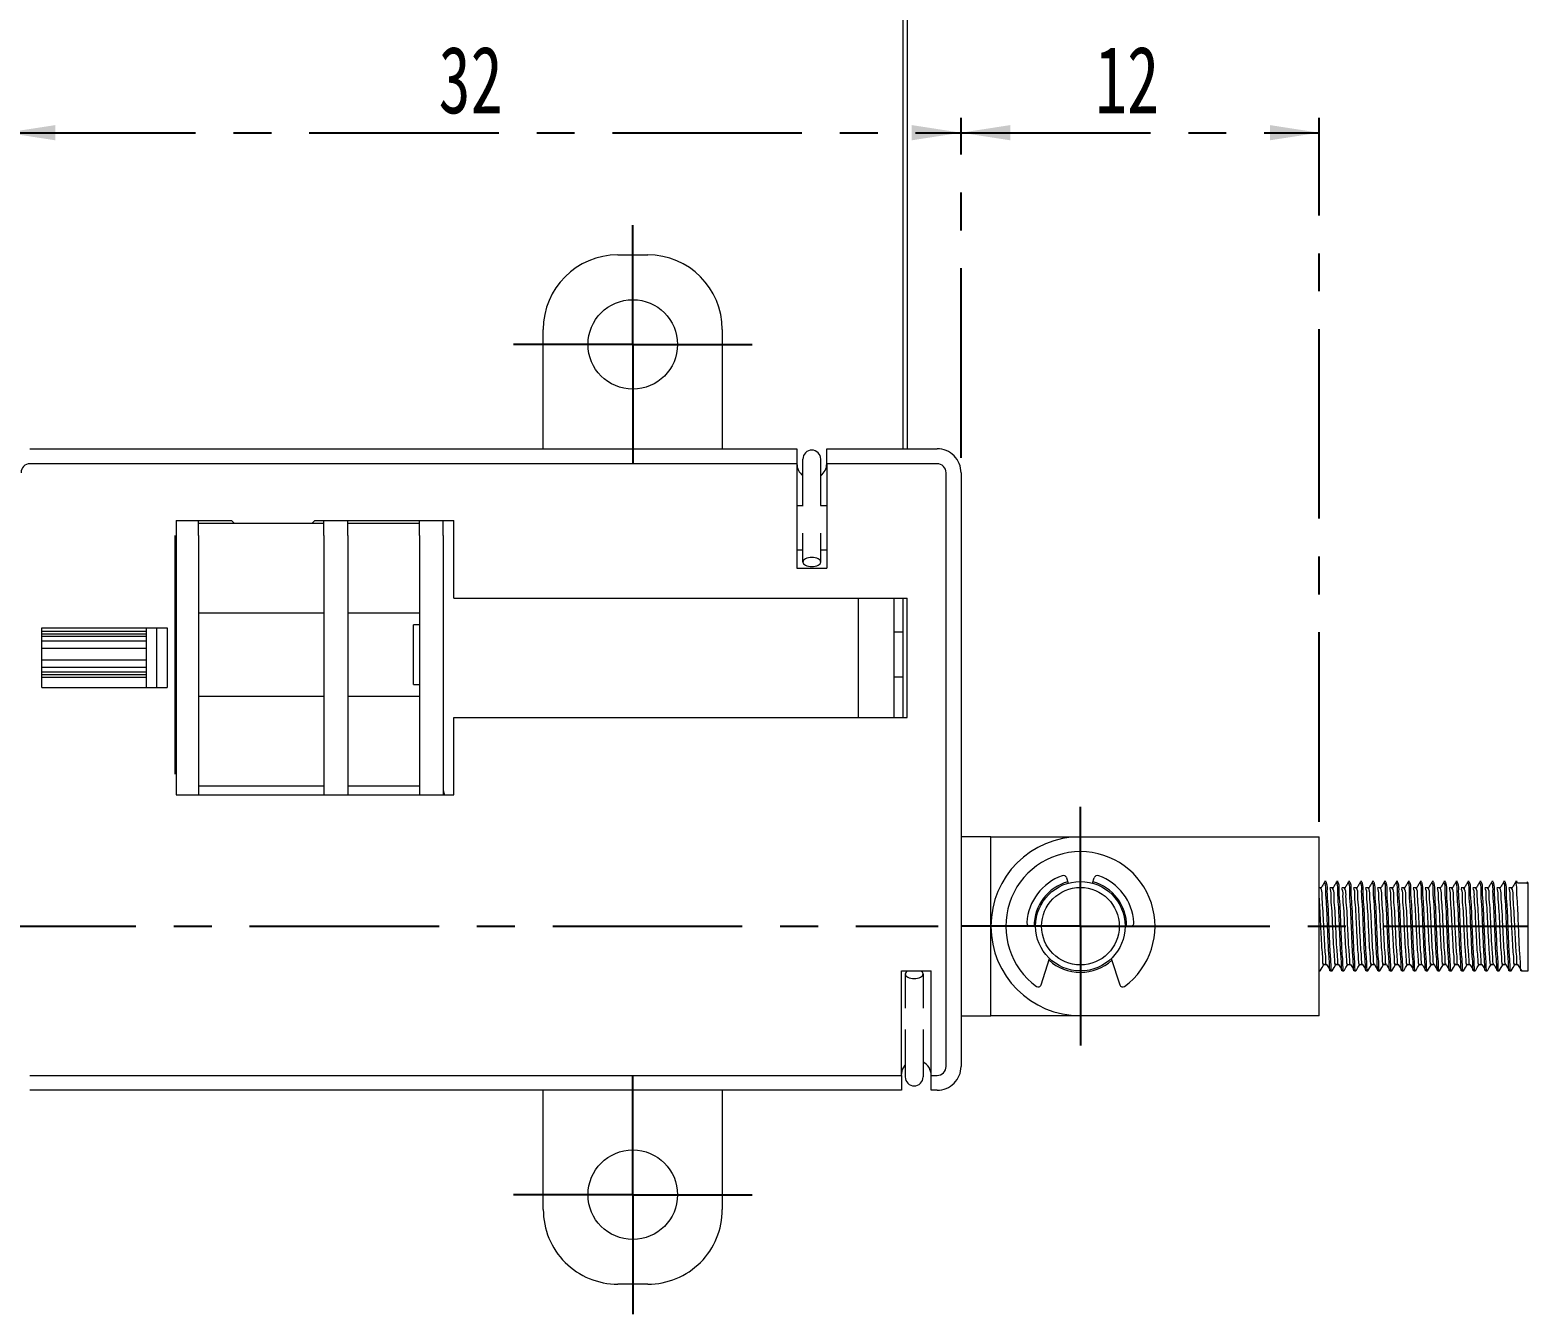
# Paper-space layout '시트4_ENG_with accessory' of a CAD drawing. Header units: millimetres. Extents: x 5 to 415, y 5 to 292.
# Drawn here: x 141.5 to 241.9, y 97.9 to 184 of the extents above; entities that cross this region are included whole.
import ezdxf

# ---------------------------------------------------------------- set-up
doc = ezdxf.new("R2010")
doc.units = ezdxf.units.MM
doc.linetypes.add('CENTERX2', pattern=[20.32, 12.7, -2.54, 2.54, -2.54])
doc.layers.add('CENTER_LINE', color=7, linetype='CENTERX2')
doc.styles.add('SLDTEXTSTYLE0', font='TXT', dxfattribs={"width": 0.7})
doc.dimstyles.new('SLDDIMSTYLE0', dxfattribs={"dimtxt": 4.5, "dimasz": 3.302, "dimexe": 0, "dimexo": 0.0625, "dimgap": 1.125, "dimtad": 1, "dimlfac": 0.5, "dimrnd": 1e-09, "dimzin": 12, "dimdsep": 46, "dimtxsty": 'SLDTEXTSTYLE0', "dimsah": 1, "dimcen": 0.09, "dimadec": 0, "dimazin": 3, "dimtfac": 1, "dimtofl": 0, "dimtmove": 0, "dimatfit": 3, "dimfxl": 1, "dimfrac": 2, "dimtolj": 1, "dimtzin": 12, "dimarcsym": 0})

# ---------------------------------------------------------------- blocks, each defined once
blk = doc.blocks.new('SW_BROKEN_VIEW_15')
at = {"color": 0, "linetype": 'CENTERX2'}
blk.add_line((0, 0), (30, 0), dxfattribs=at)
blk = doc.blocks.new('_D_34')
at = {"layer": 'CENTER_LINE'}
for p, q in [((139.93, 155.32), (139.93, 178.11)), ((203.93, 155.32), (203.93, 178.11)), ((139.93, 177.11), (203.93, 177.11))]:
    blk.add_line(p, q, dxfattribs=at)
for points in [[(139.93, 177.11), (143.23, 176.6), (143.23, 177.62)], [(203.93, 177.11), (200.63, 177.62), (200.63, 176.6)]]:
    blk.add_solid(points, dxfattribs=at)
at = {"layer": 'CENTER_LINE', "insert": (168.92, 182.91), "char_height": 4.5, "attachment_point": 1, "style": 'SLDTEXTSTYLE0'}
blk.add_mtext('32', dxfattribs=at)
blk = doc.blocks.new('_D_35')
at = {"layer": 'CENTER_LINE'}
for p, q in [((203.93, 155.32), (203.93, 178.11)), ((227.93, 130.92), (227.93, 178.11)), ((203.93, 177.11), (227.93, 177.11))]:
    blk.add_line(p, q, dxfattribs=at)
for points in [[(203.93, 177.11), (207.23, 176.6), (207.23, 177.62)], [(227.93, 177.11), (224.63, 177.62), (224.63, 176.6)]]:
    blk.add_solid(points, dxfattribs=at)
at = {"layer": 'CENTER_LINE', "insert": (212.92, 182.91), "char_height": 4.5, "attachment_point": 1, "style": 'SLDTEXTSTYLE0'}
blk.add_mtext('12', dxfattribs=at)
blk = doc.blocks.new('SW_CENTERMARKSYMBOL_14')
at = {"layer": 'CENTER_LINE', "color": 0}
for p, q in [((0, 5), (0, 8)), ((0, 0), (0, 5)), ((-5, 0), (-8, 0)), ((0, 0), (-5, 0)), ((0, 0), (0, -5)), ((0, 0), (5, 0)), ((5, 0), (8, 0)), ((0, -5), (0, -8))]:
    blk.add_line(p, q, dxfattribs=at)
blk = doc.blocks.new('SW_CENTERMARKSYMBOL_15')
at = {"layer": 'CENTER_LINE', "color": 0}
for p, q in [((0, 5), (0, 8)), ((0, 0), (0, 5)), ((-5, 0), (-8, 0)), ((0, 0), (-5, 0)), ((0, 0), (0, -5)), ((0, 0), (5, 0)), ((5, 0), (8, 0)), ((0, -5), (0, -8))]:
    blk.add_line(p, q, dxfattribs=at)
blk = doc.blocks.new('SW_CENTERMARKSYMBOL_16')
at = {"layer": 'CENTER_LINE', "color": 0}
for p, q in [((0, 5), (0, 8)), ((0, 0), (0, 5)), ((-5, 0), (-8, 0)), ((0, 0), (-5, 0)), ((0, 0), (0, -5)), ((0, 0), (5, 0)), ((5, 0), (8, 0)), ((0, -5), (0, -8))]:
    blk.add_line(p, q, dxfattribs=at)
blk = doc.blocks.new('SW_CENTERMARKSYMBOL_17')
at = {"layer": 'CENTER_LINE', "color": 0}
for p, q in [((0, 5), (0, 8)), ((0, 0), (0, 5)), ((-5, 0), (-8, 0)), ((0, 0), (-5, 0)), ((0, 0), (0, -5)), ((0, 0), (5, 0)), ((5, 0), (71.47, 0)), ((0, -5), (0, -8))]:
    blk.add_line(p, q, dxfattribs=at)

psp = doc.layouts.new('시트4_ENG_with accessory')

# ---------------------------------------------------------------- linework, layer by layer
at = {"color": 7, "linetype": 'Continuous', "lineweight": 18}
for p, q in [((200.031, 187.076), (200.031, 155.917)), ((200.331, 186.976), (200.331, 155.917)), ((180.931, 168.917), (182.931, 168.917)), ((175.931, 155.917), (175.931, 163.917)), ((187.931, 163.917), (187.931, 155.917)), ((141.531, 155.917), (192.931, 155.917)), ((192.931, 155.917), (192.931, 154.917)), ((194.931, 155.917), (202.331, 155.917)), ((194.931, 154.917), (194.931, 155.917)), ((192.931, 154.917), (141.531, 154.917)), ((192.931, 154.917), (192.931, 147.917)), ((193.329, 153.43), (193.329, 155.23)), ((194.529, 153.43), (194.529, 155.23)), ((202.331, 154.917), (194.931, 154.917)), ((194.931, 154.917), (194.931, 147.917)), ((202.931, 114.517), (202.931, 154.317)), ((203.931, 154.317), (203.931, 114.517)), ((193.329, 152.117), (193.329, 153.43)), ((194.529, 152.117), (194.529, 153.43)), ((192.931, 152.117), (193.346, 152.117)), ((194.512, 152.117), (194.931, 152.117)), ((151.331, 151.117), (155.031, 151.117)), ((151.331, 151.117), (151.331, 132.717)), ((152.831, 150.117), (152.831, 151.117)), ((155.231, 150.917), (152.831, 150.917)), ((155.031, 151.117), (155.231, 150.917)), ((160.431, 150.917), (155.231, 150.917)), ((160.431, 150.917), (160.631, 151.117)), ((161.231, 150.917), (160.431, 150.917)), ((160.631, 151.117), (169.931, 151.117)), ((161.231, 150.117), (161.231, 151.117)), ((162.831, 150.117), (162.831, 151.117)), ((167.631, 150.917), (162.831, 150.917)), ((167.631, 150.117), (167.631, 151.117)), ((169.231, 150.117), (169.231, 151.117)), ((169.931, 145.917), (169.931, 151.117)), ((151.231, 150.117), (151.231, 134.117)), ((152.831, 150.117), (152.831, 134.117)), ((161.231, 150.117), (161.231, 134.117)), ((162.831, 150.117), (162.831, 134.117)), ((167.631, 150.117), (167.631, 134.117)), ((169.231, 150.117), (169.231, 134.117)), ((193.329, 148.33), (193.329, 150.27)), ((194.529, 148.33), (194.529, 150.27)), ((193.329, 149.117), (192.931, 149.117)), ((194.931, 149.117), (194.529, 149.117)), ((192.931, 147.917), (194.931, 147.917)), ((169.931, 145.917), (200.331, 145.917)), ((197.031, 145.917), (197.031, 137.917)), ((199.431, 145.917), (199.431, 137.917)), ((200.031, 145.917), (200.031, 137.917)), ((200.331, 137.917), (200.331, 145.917)), ((152.831, 144.917), (161.231, 144.917)), ((162.831, 144.917), (167.631, 144.917)), ((142.331, 139.917), (142.331, 143.917)), ((142.331, 143.917), (150.731, 143.917)), ((142.331, 143.697), (149.331, 143.697)), ((149.331, 143.697), (149.331, 143.917)), ((149.331, 143.523), (149.331, 143.697)), ((150.031, 139.917), (150.031, 143.917)), ((150.731, 143.917), (150.731, 139.917)), ((167.631, 144.117), (167.231, 144.117)), ((167.231, 140.117), (167.231, 144.117)), ((200.031, 143.617), (199.431, 143.617)), ((142.331, 143.523), (149.331, 143.523)), ((142.331, 143.35), (149.331, 143.35)), ((149.331, 143.027), (142.331, 143.027)), ((149.331, 143.35), (149.331, 143.523)), ((149.331, 143.122), (149.331, 143.35)), ((149.331, 143.027), (149.331, 143.122)), ((149.331, 143.016), (149.331, 143.027)), ((149.331, 142.557), (149.331, 143.016)), ((142.331, 142.557), (149.331, 142.557)), ((142.331, 141.772), (149.331, 141.772)), ((149.331, 141.772), (149.331, 142.557)), ((149.331, 141.301), (149.331, 141.772)), ((142.331, 141.289), (149.331, 141.289)), ((142.331, 140.96), (149.331, 140.96)), ((142.331, 140.786), (149.331, 140.786)), ((142.331, 140.612), (149.331, 140.612)), ((149.331, 141.289), (149.331, 141.301)), ((149.331, 141.189), (149.331, 141.289)), ((149.331, 140.96), (149.331, 141.189)), ((149.331, 140.786), (149.331, 140.96)), ((149.331, 140.612), (149.331, 140.786)), ((149.331, 140.349), (149.331, 140.612)), ((200.031, 140.617), (199.431, 140.617)), ((142.331, 139.917), (150.731, 139.917)), ((149.331, 140.09), (149.331, 140.349)), ((149.331, 140.02), (149.331, 140.09)), ((149.331, 139.917), (149.331, 140.02)), ((167.231, 140.117), (167.631, 140.117)), ((161.231, 139.317), (152.831, 139.317)), ((167.631, 139.317), (162.831, 139.317)), ((169.931, 132.717), (169.931, 137.917)), ((169.931, 137.917), (200.331, 137.917)), ((152.831, 134.117), (152.831, 132.717)), ((161.231, 134.117), (161.231, 132.717)), ((162.831, 134.117), (162.831, 132.717)), ((167.631, 134.117), (167.631, 132.717)), ((169.231, 134.117), (169.231, 132.717)), ((151.331, 132.717), (169.931, 132.717)), ((152.831, 133.317), (161.231, 133.317)), ((162.831, 133.317), (167.631, 133.317)), ((205.931, 129.917), (203.931, 129.917)), ((205.931, 129.917), (211.931, 129.917)), ((205.931, 128.917), (205.931, 129.917)), ((211.931, 129.917), (225.331, 129.917)), ((225.331, 129.917), (227.931, 129.917)), ((227.931, 117.917), (227.931, 129.917)), ((205.931, 123.917), (205.931, 128.917)), ((211.01, 127.149), (211.121, 126.806)), ((212.74, 126.806), (212.852, 127.149)), ((228.282, 126.9), (228.262, 126.764)), ((228.395, 126.917), (228.295, 126.917)), ((229.082, 126.9), (229.062, 126.764)), ((229.195, 126.917), (229.095, 126.917)), ((229.882, 126.9), (229.862, 126.764)), ((229.995, 126.917), (229.895, 126.917)), ((230.682, 126.9), (230.662, 126.764)), ((230.795, 126.917), (230.695, 126.917)), ((231.482, 126.9), (231.462, 126.764)), ((231.595, 126.917), (231.495, 126.917)), ((232.282, 126.9), (232.262, 126.764)), ((232.395, 126.917), (232.295, 126.917)), ((233.082, 126.9), (233.062, 126.764)), ((233.195, 126.917), (233.095, 126.917)), ((233.882, 126.9), (233.862, 126.764)), ((233.995, 126.917), (233.895, 126.917)), ((234.682, 126.9), (234.662, 126.764)), ((234.795, 126.917), (234.695, 126.917)), ((235.482, 126.9), (235.462, 126.764)), ((235.595, 126.917), (235.495, 126.917)), ((236.282, 126.9), (236.262, 126.764)), ((236.395, 126.917), (236.295, 126.917)), ((237.082, 126.9), (237.062, 126.764)), ((237.195, 126.917), (237.095, 126.917)), ((237.882, 126.9), (237.862, 126.764)), ((237.995, 126.917), (237.895, 126.917)), ((238.682, 126.9), (238.662, 126.764)), ((238.795, 126.917), (238.695, 126.917)), ((239.482, 126.9), (239.462, 126.764)), ((239.595, 126.917), (239.495, 126.917)), ((240.282, 126.9), (240.262, 126.764)), ((240.395, 126.917), (240.295, 126.917)), ((241.082, 126.9), (241.062, 126.764)), ((241.195, 126.917), (241.095, 126.917)), ((241.231, 126.797), (241.195, 126.872)), ((241.931, 126.797), (241.231, 126.797)), ((241.862, 126.819), (241.849, 126.797)), ((241.931, 120.917), (241.931, 126.797)), ((228.041, 126.482), (227.931, 126.482)), ((228.841, 126.482), (228.641, 126.482)), ((229.641, 126.482), (229.441, 126.482)), ((230.441, 126.482), (230.241, 126.482)), ((231.241, 126.482), (231.041, 126.482)), ((232.041, 126.482), (231.841, 126.482)), ((232.841, 126.482), (232.641, 126.482)), ((233.641, 126.482), (233.441, 126.482)), ((234.441, 126.482), (234.241, 126.482)), ((235.241, 126.482), (235.041, 126.482)), ((236.041, 126.482), (235.841, 126.482)), ((236.841, 126.482), (236.641, 126.482)), ((237.641, 126.482), (237.441, 126.482)), ((238.441, 126.482), (238.241, 126.482)), ((239.241, 126.482), (239.041, 126.482)), ((240.041, 126.482), (239.841, 126.482)), ((240.841, 126.482), (240.641, 126.482)), ((205.931, 118.917), (205.931, 123.917)), ((208.931, 123.917), (208.579, 123.917)), ((215.282, 123.917), (214.931, 123.917)), ((209.293, 119.977), (209.866, 121.741)), ((213.996, 121.741), (214.569, 119.977)), ((199.931, 113.917), (199.931, 120.917)), ((199.931, 120.917), (201.931, 120.917)), ((200.191, 120.713), (200.191, 118.427)), ((201.391, 120.713), (201.391, 118.427)), ((201.931, 113.917), (201.931, 120.917)), ((227.931, 120.917), (227.995, 120.917)), ((228.246, 121.35), (228.44, 121.35)), ((228.695, 120.917), (228.795, 120.917)), ((229.046, 121.35), (229.24, 121.35)), ((229.495, 120.917), (229.595, 120.917)), ((229.846, 121.35), (230.04, 121.35)), ((230.295, 120.917), (230.395, 120.917)), ((230.646, 121.35), (230.84, 121.35)), ((231.095, 120.917), (231.195, 120.917)), ((231.446, 121.35), (231.64, 121.35)), ((231.895, 120.917), (231.995, 120.917)), ((232.246, 121.35), (232.44, 121.35)), ((232.695, 120.917), (232.795, 120.917)), ((233.046, 121.35), (233.24, 121.35)), ((233.495, 120.917), (233.595, 120.917)), ((233.846, 121.35), (234.04, 121.35)), ((234.295, 120.917), (234.395, 120.917)), ((234.646, 121.35), (234.84, 121.35)), ((235.095, 120.917), (235.195, 120.917)), ((235.446, 121.35), (235.64, 121.35)), ((235.895, 120.917), (235.995, 120.917)), ((236.246, 121.35), (236.44, 121.35)), ((236.695, 120.917), (236.795, 120.917)), ((237.046, 121.35), (237.24, 121.35)), ((237.495, 120.917), (237.595, 120.917)), ((237.846, 121.35), (238.04, 121.35)), ((238.295, 120.917), (238.395, 120.917)), ((238.646, 121.35), (238.84, 121.35)), ((239.095, 120.917), (239.195, 120.917)), ((239.446, 121.35), (239.64, 121.35)), ((239.895, 120.917), (239.995, 120.917)), ((240.246, 121.35), (240.44, 121.35)), ((240.695, 120.917), (240.795, 120.917)), ((241.046, 121.35), (241.24, 121.35)), ((241.495, 120.917), (241.931, 120.917)), ((205.931, 117.917), (205.931, 118.917)), ((203.931, 117.917), (205.931, 117.917)), ((211.931, 117.917), (205.931, 117.917)), ((225.331, 117.917), (211.931, 117.917)), ((227.931, 117.917), (225.331, 117.917)), ((200.191, 116.989), (200.191, 115.613)), ((201.391, 116.989), (201.391, 115.613)), ((200.191, 115.613), (200.191, 113.813)), ((201.391, 115.613), (201.391, 113.813)), ((141.531, 113.917), (199.931, 113.917)), ((199.931, 113.917), (199.931, 112.917)), ((201.931, 113.917), (202.331, 113.917)), ((201.931, 112.917), (201.931, 113.917)), ((199.931, 112.917), (141.531, 112.917)), ((175.931, 104.917), (175.931, 112.917)), ((187.931, 112.917), (187.931, 104.917)), ((202.331, 112.917), (201.931, 112.917)), ((182.931, 99.917), (180.931, 99.917))]:
    psp.add_line(p, q, dxfattribs=at)
at = {"color": 7, "linetype": 'Continuous', "lineweight": 18, "flags": 128}
for points in [[(193.929, 148.63), (193.812, 148.625), (193.699, 148.607), (193.596, 148.58), (193.505, 148.542), (193.43, 148.497), (193.375, 148.445), (193.341, 148.389), (193.329, 148.33)], [(194.529, 148.33), (194.518, 148.389), (194.483, 148.445), (194.428, 148.497), (194.353, 148.542), (194.262, 148.58), (194.159, 148.607), (194.046, 148.625), (193.929, 148.63)], [(193.329, 148.33), (193.341, 148.272), (193.375, 148.215), (193.43, 148.164), (193.505, 148.118), (193.596, 148.081), (193.699, 148.053), (193.812, 148.036), (193.929, 148.03)], [(193.929, 148.03), (194.046, 148.036), (194.159, 148.053), (194.262, 148.081), (194.353, 148.118), (194.428, 148.164), (194.483, 148.215), (194.518, 148.272), (194.529, 148.33)], [(200.191, 120.713), (200.203, 120.654), (200.237, 120.598), (200.292, 120.546), (200.367, 120.501), (200.458, 120.463), (200.562, 120.436), (200.674, 120.419), (200.791, 120.413)], [(200.791, 120.413), (200.908, 120.419), (201.021, 120.436), (201.125, 120.463), (201.216, 120.501), (201.29, 120.546), (201.346, 120.598), (201.38, 120.654), (201.391, 120.713)], [(228.004, 120.923), (228.129, 121.14), (228.255, 121.357)], [(228.435, 121.358), (228.561, 121.141), (228.687, 120.924)], [(228.804, 120.923), (228.929, 121.14), (229.055, 121.357)], [(229.235, 121.358), (229.361, 121.141), (229.487, 120.924)], [(229.604, 120.923), (229.729, 121.14), (229.855, 121.357)], [(230.035, 121.358), (230.161, 121.141), (230.287, 120.924)], [(230.404, 120.923), (230.529, 121.14), (230.655, 121.357)], [(230.835, 121.358), (230.961, 121.141), (231.087, 120.924)], [(231.204, 120.923), (231.329, 121.14), (231.455, 121.357)], [(231.635, 121.358), (231.761, 121.141), (231.887, 120.924)], [(232.004, 120.923), (232.129, 121.14), (232.255, 121.357)], [(232.435, 121.358), (232.561, 121.141), (232.687, 120.924)], [(232.804, 120.923), (232.929, 121.14), (233.055, 121.357)], [(233.235, 121.358), (233.361, 121.141), (233.487, 120.924)], [(233.604, 120.923), (233.729, 121.14), (233.855, 121.357)], [(234.035, 121.358), (234.161, 121.141), (234.287, 120.924)], [(234.404, 120.923), (234.529, 121.14), (234.655, 121.357)], [(235.204, 120.923), (235.329, 121.14), (235.455, 121.357)], [(235.635, 121.358), (235.761, 121.141), (235.887, 120.924)], [(236.004, 120.923), (236.129, 121.14), (236.255, 121.357)], [(236.435, 121.358), (236.561, 121.141), (236.687, 120.924)], [(236.804, 120.923), (236.929, 121.14), (237.055, 121.357)], [(237.235, 121.358), (237.361, 121.141), (237.487, 120.924)], [(237.604, 120.923), (237.729, 121.14), (237.855, 121.357)], [(238.035, 121.358), (238.161, 121.141), (238.287, 120.924)], [(238.404, 120.923), (238.529, 121.14), (238.655, 121.357)], [(238.835, 121.358), (238.961, 121.141), (239.087, 120.924)], [(239.204, 120.923), (239.329, 121.14), (239.455, 121.357)], [(240.004, 120.923), (240.129, 121.14), (240.255, 121.357)], [(240.435, 121.358), (240.561, 121.141), (240.687, 120.924)], [(240.804, 120.923), (240.929, 121.14), (241.055, 121.357)], [(241.235, 121.358), (241.361, 121.141), (241.487, 120.924)], [(199.931, 113.917), (200.007, 114.3), (200.191, 114.59)]]:
    psp.add_lwpolyline(points, dxfattribs=at)
at = {"color": 7, "linetype": 'Continuous', "lineweight": 18}
for centre, radius in [((181.931, 162.917), 3), ((211.931, 123.917), 3), ((211.931, 123.917), 2.6), ((181.931, 105.917), 3)]:
    psp.add_circle(centre, radius, dxfattribs=at)
for centre, radius, start, end in [((180.931, 163.917), 5, 90.00003, 180), ((182.931, 163.917), 5, 359.99999, 89.99998), ((193.929, 155.23), 0.6, 90.00009, 180.00026), ((193.929, 155.23), 0.6, 0.00004, 89.99978), ((202.331, 154.317), 1.6, 359.99988, 90.00005), ((141.531, 154.317), 0.6, 89.99961, 180.00021), ((193.931, 154.917), 1, 180.00003, 232.99893), ((193.931, 154.917), 1, 306.73876, 0.00017), ((202.331, 154.317), 0.6, 359.99979, 90.00039), ((211.931, 123.917), 6, 90.00001, 269.99999), ((211.931, 123.917), 5, 306.09975, 233.90025), ((211.931, 123.917), 3.6, 109.99779, 175.90377), ((211.931, 123.917), 3.1, 105.72811, 180.00007), ((210.782, 127.075), 0.24, 17.99993, 109.99793), ((211.931, 123.917), 3.1, 0.00009, 74.27173), ((213.08, 127.075), 0.24, 70.00207, 162.00007), ((211.931, 123.917), 3.6, 4.09623, 70.00221), ((208.579, 124.157), 0.24, 175.90326, 270.00096), ((215.282, 124.157), 0.24, 269.99904, 4.09674), ((211.931, 123.917), 3.1, 227.38408, 270.00056), ((211.931, 123.917), 3.1, 269.99959, 312.61577), ((200.448, 120.677), 0.259, 111.69329, 171.95619), ((201.135, 120.677), 0.259, 8.04257, 68.30731), ((209.103, 120.039), 0.2, 233.89817, 342.00161), ((214.759, 120.039), 0.2, 197.99839, 306.10183), ((200.931, 113.917), 1, 359.99918, 62.58622), ((202.331, 114.517), 1.6, 269.99972, 0.00021), ((202.331, 114.517), 0.6, 270.00022, 359.99996), ((200.791, 113.813), 0.6, 180.00004, 269.99978), ((200.791, 113.813), 0.6, 270.00009, 0.00026), ((180.931, 104.917), 5, 179.99992, 270.00004), ((182.931, 104.917), 5, 269.99995, 0.00009)]:
    psp.add_arc(centre, radius, start, end, dxfattribs=at)
for points, knots in [([(169.231, 133.117), (169.231, 133.113), (169.231, 133.068), (169.238, 132.98), (169.263, 132.848), (169.297, 132.763), (169.316, 132.717)], [0, 0, 0, 0, 0.0273301, 0.3322311, 0.6423039, 1, 1, 1, 1]), ([(228.262, 126.819), (228.22, 126.748), (228.137, 126.608), (228.053, 126.467), (228.011, 126.396)], [0, 0, 0, 0, 0.5002478, 1, 1, 1, 1]), ([(228.695, 120.962), (228.691, 120.952), (228.633, 120.823), (228.633, 121.618), (228.567, 122.034), (228.532, 123.156), (228.474, 124.217), (228.453, 125.296), (228.354, 126.126), (228.402, 126.662), (228.308, 126.848), (228.295, 126.872)], [0, 0, 0, 0, 0.0051626, 0.0658617, 0.189107, 0.3642162, 0.5610519, 0.7436248, 0.8964746, 0.9861609, 1, 1, 1, 1]), ([(228.795, 120.962), (228.791, 120.952), (228.733, 120.823), (228.733, 121.618), (228.667, 122.034), (228.632, 123.156), (228.574, 124.217), (228.553, 125.296), (228.454, 126.126), (228.502, 126.662), (228.408, 126.848), (228.395, 126.872)], [0, 0, 0, 0, 0.0051626, 0.0658617, 0.189107, 0.3642162, 0.5610519, 0.7436248, 0.8964746, 0.9861609, 1, 1, 1, 1]), ([(229.062, 126.819), (229.02, 126.748), (228.937, 126.608), (228.853, 126.467), (228.811, 126.396)], [0, 0, 0, 0, 0.5002497, 1, 1, 1, 1]), ([(229.495, 120.962), (229.491, 120.952), (229.433, 120.823), (229.433, 121.618), (229.367, 122.034), (229.332, 123.156), (229.274, 124.217), (229.253, 125.296), (229.154, 126.126), (229.202, 126.662), (229.108, 126.848), (229.095, 126.872)], [0, 0, 0, 0, 0.0051626, 0.0658617, 0.189107, 0.3642162, 0.5610519, 0.7436248, 0.8964746, 0.9861609, 1, 1, 1, 1]), ([(229.595, 120.962), (229.591, 120.952), (229.533, 120.823), (229.533, 121.618), (229.467, 122.034), (229.432, 123.156), (229.374, 124.217), (229.353, 125.296), (229.254, 126.126), (229.302, 126.662), (229.208, 126.848), (229.195, 126.872)], [0, 0, 0, 0, 0.0051623, 0.0658615, 0.1891068, 0.3642161, 0.5610518, 0.7436248, 0.8964745, 0.9861609, 1, 1, 1, 1]), ([(229.862, 126.819), (229.82, 126.748), (229.737, 126.608), (229.653, 126.467), (229.611, 126.396)], [0, 0, 0, 0, 0.5002459, 1, 1, 1, 1]), ([(230.295, 120.962), (230.291, 120.952), (230.233, 120.823), (230.233, 121.618), (230.167, 122.034), (230.132, 123.156), (230.074, 124.217), (230.053, 125.296), (229.954, 126.126), (230.002, 126.662), (229.908, 126.848), (229.895, 126.872)], [0, 0, 0, 0, 0.0051626, 0.0658617, 0.189107, 0.3642162, 0.5610519, 0.7436248, 0.8964746, 0.9861609, 1, 1, 1, 1]), ([(230.395, 120.962), (230.391, 120.952), (230.333, 120.823), (230.333, 121.618), (230.267, 122.034), (230.232, 123.156), (230.174, 124.217), (230.153, 125.296), (230.054, 126.126), (230.102, 126.662), (230.008, 126.848), (229.995, 126.872)], [0, 0, 0, 0, 0.0051626, 0.0658617, 0.189107, 0.3642162, 0.5610519, 0.7436248, 0.8964746, 0.9861609, 1, 1, 1, 1]), ([(230.662, 126.819), (230.62, 126.748), (230.537, 126.608), (230.453, 126.467), (230.411, 126.396)], [0, 0, 0, 0, 0.5002478, 1, 1, 1, 1]), ([(231.095, 120.962), (231.091, 120.952), (231.033, 120.823), (231.033, 121.618), (230.967, 122.034), (230.932, 123.156), (230.874, 124.217), (230.853, 125.296), (230.754, 126.126), (230.802, 126.662), (230.708, 126.848), (230.695, 126.872)], [0, 0, 0, 0, 0.0051626, 0.0658617, 0.1891069, 0.3642161, 0.5610518, 0.7436247, 0.8964743, 0.9861606, 1, 1, 1, 1]), ([(231.195, 120.962), (231.191, 120.952), (231.133, 120.823), (231.133, 121.618), (231.067, 122.034), (231.032, 123.156), (230.974, 124.217), (230.953, 125.296), (230.854, 126.126), (230.902, 126.662), (230.808, 126.848), (230.795, 126.872)], [0, 0, 0, 0, 0.0051626, 0.0658617, 0.189107, 0.3642162, 0.5610519, 0.7436248, 0.8964746, 0.9861609, 1, 1, 1, 1]), ([(231.462, 126.819), (231.42, 126.748), (231.337, 126.608), (231.253, 126.467), (231.211, 126.396)], [0, 0, 0, 0, 0.5002497, 1, 1, 1, 1]), ([(231.895, 120.962), (231.891, 120.952), (231.833, 120.823), (231.833, 121.618), (231.767, 122.034), (231.732, 123.156), (231.674, 124.217), (231.653, 125.296), (231.554, 126.126), (231.602, 126.662), (231.508, 126.848), (231.495, 126.872)], [0, 0, 0, 0, 0.0051626, 0.0658617, 0.189107, 0.3642162, 0.5610519, 0.7436248, 0.8964746, 0.9861609, 1, 1, 1, 1]), ([(231.995, 120.962), (231.991, 120.952), (231.933, 120.823), (231.933, 121.618), (231.867, 122.034), (231.832, 123.156), (231.774, 124.217), (231.753, 125.296), (231.654, 126.126), (231.702, 126.662), (231.608, 126.848), (231.595, 126.872)], [0, 0, 0, 0, 0.0051626, 0.0658617, 0.189107, 0.3642162, 0.5610519, 0.7436248, 0.8964746, 0.9861609, 1, 1, 1, 1]), ([(232.262, 126.819), (232.22, 126.748), (232.137, 126.608), (232.053, 126.467), (232.011, 126.396)], [0, 0, 0, 0, 0.5002478, 1, 1, 1, 1]), ([(232.695, 120.962), (232.691, 120.952), (232.633, 120.823), (232.633, 121.618), (232.567, 122.034), (232.532, 123.156), (232.474, 124.217), (232.453, 125.296), (232.354, 126.126), (232.402, 126.662), (232.308, 126.848), (232.295, 126.872)], [0, 0, 0, 0, 0.00516259, 0.06586163, 0.18910695, 0.36421618, 0.56105188, 0.74362481, 0.89647456, 0.98616087, 1, 1, 1, 1]), ([(232.795, 120.962), (232.791, 120.952), (232.733, 120.823), (232.733, 121.618), (232.667, 122.034), (232.632, 123.156), (232.574, 124.217), (232.553, 125.296), (232.454, 126.126), (232.502, 126.662), (232.408, 126.848), (232.395, 126.872)], [0, 0, 0, 0, 0.0051626, 0.0658617, 0.189107, 0.3642162, 0.5610519, 0.7436248, 0.8964746, 0.9861609, 1, 1, 1, 1]), ([(233.062, 126.819), (233.02, 126.748), (232.937, 126.608), (232.853, 126.467), (232.811, 126.396)], [0, 0, 0, 0, 0.5002478, 1, 1, 1, 1]), ([(233.495, 120.962), (233.491, 120.952), (233.433, 120.823), (233.433, 121.618), (233.367, 122.034), (233.332, 123.156), (233.274, 124.217), (233.253, 125.296), (233.154, 126.126), (233.202, 126.662), (233.108, 126.848), (233.095, 126.872)], [0, 0, 0, 0, 0.0051626, 0.0658617, 0.189107, 0.3642162, 0.5610519, 0.7436248, 0.8964746, 0.9861609, 1, 1, 1, 1]), ([(233.595, 120.962), (233.591, 120.952), (233.533, 120.823), (233.533, 121.618), (233.467, 122.034), (233.432, 123.156), (233.374, 124.217), (233.353, 125.296), (233.254, 126.126), (233.302, 126.662), (233.208, 126.848), (233.195, 126.872)], [0, 0, 0, 0, 0.0051626, 0.0658617, 0.189107, 0.3642162, 0.5610519, 0.7436248, 0.8964746, 0.9861609, 1, 1, 1, 1]), ([(233.862, 126.819), (233.82, 126.748), (233.737, 126.608), (233.653, 126.467), (233.611, 126.396)], [0, 0, 0, 0, 0.5002459, 1, 1, 1, 1]), ([(234.295, 120.962), (234.291, 120.952), (234.233, 120.823), (234.233, 121.618), (234.167, 122.034), (234.132, 123.156), (234.074, 124.217), (234.053, 125.296), (233.954, 126.126), (234.002, 126.662), (233.908, 126.848), (233.895, 126.872)], [0, 0, 0, 0, 0.0051629, 0.0658619, 0.1891072, 0.3642163, 0.561052, 0.7436249, 0.8964746, 0.9861609, 1, 1, 1, 1]), ([(234.395, 120.962), (234.391, 120.952), (234.333, 120.823), (234.333, 121.618), (234.267, 122.034), (234.232, 123.156), (234.174, 124.217), (234.153, 125.296), (234.054, 126.126), (234.102, 126.662), (234.008, 126.848), (233.995, 126.872)], [0, 0, 0, 0, 0.0051623, 0.0658615, 0.1891068, 0.364216, 0.5610517, 0.7436246, 0.8964743, 0.9861606, 1, 1, 1, 1]), ([(234.662, 126.819), (234.62, 126.748), (234.537, 126.608), (234.453, 126.467), (234.411, 126.396)], [0, 0, 0, 0, 0.5002517, 1, 1, 1, 1]), ([(235.095, 120.962), (235.091, 120.952), (235.033, 120.823), (235.033, 121.618), (234.967, 122.034), (234.932, 123.156), (234.874, 124.217), (234.853, 125.296), (234.754, 126.126), (234.802, 126.662), (234.708, 126.848), (234.695, 126.872)], [0, 0, 0, 0, 0.0051629, 0.0658619, 0.1891072, 0.3642164, 0.5610521, 0.743625, 0.8964748, 0.9861611, 1, 1, 1, 1]), ([(235.195, 120.962), (235.191, 120.952), (235.133, 120.823), (235.133, 121.618), (235.067, 122.034), (235.032, 123.156), (234.974, 124.217), (234.953, 125.296), (234.854, 126.126), (234.902, 126.662), (234.808, 126.848), (234.795, 126.872)], [0, 0, 0, 0, 0.0051629, 0.0658619, 0.1891071, 0.3642162, 0.5610518, 0.7436247, 0.8964743, 0.9861606, 1, 1, 1, 1]), ([(235.462, 126.819), (235.42, 126.748), (235.337, 126.608), (235.253, 126.467), (235.211, 126.396)], [0, 0, 0, 0, 0.5002439, 1, 1, 1, 1]), ([(235.895, 120.962), (235.891, 120.952), (235.833, 120.823), (235.833, 121.618), (235.767, 122.034), (235.732, 123.156), (235.674, 124.217), (235.653, 125.296), (235.554, 126.126), (235.602, 126.662), (235.508, 126.848), (235.495, 126.872)], [0, 0, 0, 0, 0.0051629, 0.0658619, 0.1891072, 0.3642164, 0.5610521, 0.743625, 0.8964748, 0.9861611, 1, 1, 1, 1]), ([(235.995, 120.962), (235.991, 120.952), (235.933, 120.823), (235.933, 121.618), (235.867, 122.034), (235.832, 123.156), (235.774, 124.217), (235.753, 125.296), (235.654, 126.126), (235.702, 126.662), (235.608, 126.848), (235.595, 126.872)], [0, 0, 0, 0, 0.0051629, 0.0658619, 0.1891072, 0.3642164, 0.5610521, 0.743625, 0.8964748, 0.9861611, 1, 1, 1, 1]), ([(236.262, 126.819), (236.22, 126.748), (236.137, 126.608), (236.053, 126.467), (236.011, 126.396)], [0, 0, 0, 0, 0.5002439, 1, 1, 1, 1]), ([(236.695, 120.962), (236.691, 120.952), (236.633, 120.823), (236.633, 121.618), (236.567, 122.034), (236.532, 123.156), (236.474, 124.217), (236.453, 125.296), (236.354, 126.126), (236.402, 126.662), (236.308, 126.848), (236.295, 126.872)], [0, 0, 0, 0, 0.0051623, 0.0658615, 0.1891068, 0.364216, 0.5610517, 0.7436246, 0.8964743, 0.9861606, 1, 1, 1, 1]), ([(236.795, 120.962), (236.791, 120.952), (236.733, 120.823), (236.733, 121.618), (236.667, 122.034), (236.632, 123.156), (236.574, 124.217), (236.553, 125.296), (236.454, 126.126), (236.502, 126.662), (236.408, 126.848), (236.395, 126.872)], [0, 0, 0, 0, 0.0051629, 0.0658619, 0.1891072, 0.3642164, 0.5610521, 0.743625, 0.8964748, 0.9861611, 1, 1, 1, 1]), ([(237.062, 126.819), (237.02, 126.748), (236.937, 126.608), (236.853, 126.467), (236.811, 126.396)], [0, 0, 0, 0, 0.5002478, 1, 1, 1, 1]), ([(237.495, 120.962), (237.491, 120.952), (237.433, 120.823), (237.433, 121.618), (237.367, 122.034), (237.332, 123.156), (237.274, 124.217), (237.253, 125.296), (237.154, 126.126), (237.202, 126.662), (237.108, 126.848), (237.095, 126.872)], [0, 0, 0, 0, 0.0051623, 0.0658615, 0.1891068, 0.364216, 0.5610517, 0.7436246, 0.8964743, 0.9861606, 1, 1, 1, 1]), ([(237.595, 120.962), (237.591, 120.952), (237.533, 120.823), (237.533, 121.618), (237.467, 122.034), (237.432, 123.156), (237.374, 124.217), (237.353, 125.296), (237.254, 126.126), (237.302, 126.662), (237.208, 126.848), (237.195, 126.872)], [0, 0, 0, 0, 0.0051623, 0.0658615, 0.1891068, 0.364216, 0.5610517, 0.7436246, 0.8964744, 0.9861606, 1, 1, 1, 1]), ([(237.862, 126.819), (237.82, 126.748), (237.737, 126.608), (237.653, 126.467), (237.611, 126.396)], [0, 0, 0, 0, 0.5002517, 1, 1, 1, 1]), ([(238.295, 120.962), (238.291, 120.952), (238.233, 120.823), (238.233, 121.618), (238.167, 122.034), (238.132, 123.156), (238.074, 124.217), (238.053, 125.296), (237.954, 126.126), (238.002, 126.662), (237.908, 126.848), (237.895, 126.872)], [0, 0, 0, 0, 0.0051623, 0.0658614, 0.1891067, 0.3642159, 0.5610516, 0.7436246, 0.8964743, 0.9861606, 1, 1, 1, 1]), ([(238.395, 120.962), (238.391, 120.952), (238.333, 120.823), (238.333, 121.618), (238.267, 122.034), (238.232, 123.156), (238.174, 124.217), (238.153, 125.296), (238.054, 126.126), (238.102, 126.662), (238.008, 126.848), (237.995, 126.872)], [0, 0, 0, 0, 0.0051623, 0.0658615, 0.1891068, 0.364216, 0.5610517, 0.7436246, 0.8964743, 0.9861606, 1, 1, 1, 1]), ([(238.662, 126.819), (238.62, 126.748), (238.537, 126.608), (238.453, 126.467), (238.411, 126.396)], [0, 0, 0, 0, 0.5002517, 1, 1, 1, 1]), ([(239.095, 120.962), (239.091, 120.952), (239.033, 120.823), (239.033, 121.618), (238.967, 122.034), (238.932, 123.156), (238.874, 124.217), (238.853, 125.296), (238.754, 126.126), (238.802, 126.662), (238.708, 126.848), (238.695, 126.872)], [0, 0, 0, 0, 0.0051629, 0.0658619, 0.1891072, 0.3642164, 0.5610521, 0.743625, 0.8964748, 0.9861611, 1, 1, 1, 1]), ([(239.195, 120.962), (239.191, 120.952), (239.133, 120.823), (239.133, 121.618), (239.067, 122.034), (239.032, 123.156), (238.974, 124.217), (238.953, 125.296), (238.854, 126.126), (238.902, 126.662), (238.808, 126.848), (238.795, 126.872)], [0, 0, 0, 0, 0.0051623, 0.0658614, 0.1891067, 0.3642159, 0.5610516, 0.7436246, 0.8964743, 0.9861606, 1, 1, 1, 1]), ([(239.462, 126.819), (239.42, 126.748), (239.337, 126.608), (239.253, 126.467), (239.211, 126.396)], [0, 0, 0, 0, 0.5002439, 1, 1, 1, 1]), ([(239.895, 120.962), (239.891, 120.952), (239.833, 120.823), (239.833, 121.618), (239.767, 122.034), (239.732, 123.156), (239.674, 124.217), (239.653, 125.296), (239.554, 126.126), (239.602, 126.662), (239.508, 126.848), (239.495, 126.872)], [0, 0, 0, 0, 0.0051629, 0.0658619, 0.1891072, 0.3642164, 0.5610521, 0.743625, 0.8964748, 0.9861611, 1, 1, 1, 1]), ([(239.995, 120.962), (239.991, 120.952), (239.933, 120.823), (239.933, 121.618), (239.867, 122.034), (239.832, 123.156), (239.774, 124.217), (239.753, 125.296), (239.654, 126.126), (239.702, 126.662), (239.608, 126.848), (239.595, 126.872)], [0, 0, 0, 0, 0.0051629, 0.0658619, 0.1891072, 0.3642164, 0.5610521, 0.7436251, 0.8964748, 0.9861611, 1, 1, 1, 1]), ([(240.262, 126.819), (240.22, 126.748), (240.137, 126.608), (240.053, 126.467), (240.011, 126.396)], [0, 0, 0, 0, 0.5002439, 1, 1, 1, 1]), ([(240.695, 120.962), (240.691, 120.952), (240.633, 120.823), (240.633, 121.618), (240.567, 122.034), (240.532, 123.156), (240.474, 124.217), (240.453, 125.296), (240.354, 126.126), (240.402, 126.662), (240.308, 126.848), (240.295, 126.872)], [0, 0, 0, 0, 0.0051623, 0.0658616, 0.1891069, 0.3642162, 0.5610519, 0.7436249, 0.8964748, 0.9861611, 1, 1, 1, 1]), ([(240.795, 120.962), (240.791, 120.952), (240.733, 120.823), (240.733, 121.618), (240.667, 122.034), (240.632, 123.156), (240.574, 124.217), (240.553, 125.296), (240.454, 126.126), (240.502, 126.662), (240.408, 126.848), (240.395, 126.872)], [0, 0, 0, 0, 0.0051629, 0.0658619, 0.1891072, 0.3642164, 0.5610521, 0.743625, 0.8964748, 0.9861611, 1, 1, 1, 1]), ([(241.062, 126.819), (241.02, 126.748), (240.937, 126.608), (240.853, 126.467), (240.811, 126.396)], [0, 0, 0, 0, 0.5002478, 1, 1, 1, 1]), ([(241.495, 120.962), (241.491, 120.952), (241.433, 120.823), (241.433, 121.618), (241.367, 122.034), (241.332, 123.156), (241.274, 124.217), (241.253, 125.296), (241.154, 126.126), (241.202, 126.662), (241.108, 126.848), (241.095, 126.872)], [0, 0, 0, 0, 0.0051623, 0.0658615, 0.1891068, 0.364216, 0.5610517, 0.7436246, 0.8964743, 0.9861606, 1, 1, 1, 1]), ([(241.931, 126.797), (241.912, 126.848), (241.871, 126.96), (241.865, 126.833), (241.862, 126.764)], [0, 0, 0, 0, 0.4524625, 1, 1, 1, 1]), ([(228.246, 121.389), (228.241, 121.38), (228.184, 121.272), (228.181, 121.945), (228.118, 122.308), (228.081, 123.265), (228.028, 124.175), (227.99, 125.087), (227.949, 125.653), (227.931, 125.907)], [0, 0, 0, 0, 0.0061324, 0.0742753, 0.2122054, 0.4081224, 0.6283267, 0.8325728, 1, 1, 1, 1]), ([(228.435, 121.37), (228.434, 121.368), (228.382, 121.273), (228.383, 121.958), (228.317, 122.302), (228.282, 123.268), (228.225, 124.173), (228.202, 125.098), (228.107, 125.805), (228.148, 126.274), (228.055, 126.431), (228.04, 126.455)], [0, 0, 0, 0, 0.0012617, 0.0622332, 0.1856476, 0.3609464, 0.5579766, 0.7407279, 0.8937675, 0.9836478, 1, 1, 1, 1]), ([(229.046, 121.389), (229.041, 121.38), (228.984, 121.272), (228.981, 121.945), (228.918, 122.308), (228.882, 123.266), (228.825, 124.174), (228.802, 125.098), (228.707, 125.805), (228.748, 126.274), (228.655, 126.431), (228.64, 126.455)], [0, 0, 0, 0, 0.0054642, 0.0661818, 0.1890823, 0.363651, 0.5598606, 0.7418508, 0.8942531, 0.983759, 1, 1, 1, 1]), ([(229.235, 121.37), (229.234, 121.368), (229.182, 121.273), (229.183, 121.958), (229.117, 122.302), (229.082, 123.268), (229.025, 124.173), (229.002, 125.098), (228.907, 125.805), (228.948, 126.274), (228.855, 126.431), (228.84, 126.455)], [0, 0, 0, 0, 0.0012617, 0.0622332, 0.1856477, 0.3609465, 0.5579768, 0.7407281, 0.8937678, 0.9836481, 1, 1, 1, 1]), ([(229.846, 121.389), (229.841, 121.38), (229.784, 121.272), (229.781, 121.945), (229.718, 122.308), (229.682, 123.266), (229.625, 124.174), (229.602, 125.098), (229.507, 125.805), (229.548, 126.274), (229.455, 126.431), (229.44, 126.455)], [0, 0, 0, 0, 0.0054646, 0.066182, 0.1890826, 0.3636513, 0.5598609, 0.7418511, 0.8942534, 0.9837594, 1, 1, 1, 1]), ([(230.035, 121.37), (230.034, 121.368), (229.982, 121.273), (229.983, 121.958), (229.917, 122.302), (229.882, 123.268), (229.825, 124.173), (229.802, 125.098), (229.707, 125.805), (229.748, 126.274), (229.655, 126.431), (229.64, 126.455)], [0, 0, 0, 0, 0.0012613, 0.06223285, 0.18564746, 0.36094633, 0.55797666, 0.74072804, 0.89376781, 0.98364813, 1, 1, 1, 1]), ([(230.646, 121.389), (230.641, 121.38), (230.584, 121.272), (230.581, 121.945), (230.518, 122.308), (230.482, 123.266), (230.425, 124.174), (230.402, 125.098), (230.307, 125.805), (230.348, 126.274), (230.255, 126.431), (230.24, 126.455)], [0, 0, 0, 0, 0.0054642, 0.0661818, 0.1890823, 0.363651, 0.5598606, 0.7418508, 0.8942531, 0.983759, 1, 1, 1, 1]), ([(230.835, 121.37), (230.834, 121.368), (230.782, 121.273), (230.783, 121.958), (230.717, 122.302), (230.682, 123.268), (230.625, 124.173), (230.602, 125.098), (230.507, 125.805), (230.548, 126.274), (230.455, 126.431), (230.44, 126.455)], [0, 0, 0, 0, 0.0012617, 0.0622332, 0.1856476, 0.3609464, 0.5579766, 0.7407279, 0.8937675, 0.9836478, 1, 1, 1, 1]), ([(231.446, 121.389), (231.441, 121.38), (231.384, 121.272), (231.381, 121.945), (231.318, 122.308), (231.282, 123.266), (231.225, 124.174), (231.202, 125.098), (231.107, 125.805), (231.148, 126.274), (231.055, 126.431), (231.04, 126.455)], [0, 0, 0, 0, 0.0054646, 0.0661821, 0.1890826, 0.3636512, 0.5598608, 0.7418509, 0.8942531, 0.983759, 1, 1, 1, 1]), ([(231.635, 121.37), (231.634, 121.368), (231.582, 121.273), (231.583, 121.958), (231.517, 122.302), (231.482, 123.268), (231.425, 124.173), (231.402, 125.098), (231.307, 125.805), (231.348, 126.274), (231.255, 126.431), (231.24, 126.455)], [0, 0, 0, 0, 0.0012617, 0.0622332, 0.1856477, 0.3609465, 0.5579768, 0.7407281, 0.8937678, 0.9836481, 1, 1, 1, 1]), ([(232.246, 121.389), (232.241, 121.38), (232.184, 121.272), (232.181, 121.945), (232.118, 122.308), (232.082, 123.266), (232.025, 124.174), (232.002, 125.098), (231.907, 125.805), (231.948, 126.274), (231.855, 126.431), (231.84, 126.455)], [0, 0, 0, 0, 0.00546422, 0.06618183, 0.18908241, 0.36365115, 0.55986083, 0.74185105, 0.8942534, 0.98375936, 1, 1, 1, 1]), ([(232.435, 121.37), (232.434, 121.368), (232.382, 121.273), (232.383, 121.958), (232.317, 122.302), (232.282, 123.268), (232.225, 124.173), (232.202, 125.098), (232.107, 125.805), (232.148, 126.274), (232.055, 126.431), (232.04, 126.455)], [0, 0, 0, 0, 0.0012613, 0.06223285, 0.18564746, 0.36094633, 0.55797666, 0.74072804, 0.89376781, 0.98364813, 1, 1, 1, 1]), ([(233.046, 121.389), (233.041, 121.38), (232.984, 121.272), (232.981, 121.945), (232.918, 122.308), (232.882, 123.266), (232.825, 124.174), (232.802, 125.098), (232.707, 125.805), (232.748, 126.274), (232.655, 126.431), (232.64, 126.455)], [0, 0, 0, 0, 0.0054642, 0.0661818, 0.1890823, 0.363651, 0.5598606, 0.7418508, 0.8942531, 0.983759, 1, 1, 1, 1]), ([(233.235, 121.37), (233.234, 121.368), (233.182, 121.273), (233.183, 121.958), (233.117, 122.302), (233.082, 123.268), (233.025, 124.173), (233.002, 125.098), (232.907, 125.805), (232.948, 126.274), (232.855, 126.431), (232.84, 126.455)], [0, 0, 0, 0, 0.0012617, 0.0622332, 0.1856476, 0.3609464, 0.5579766, 0.7407279, 0.8937675, 0.9836478, 1, 1, 1, 1]), ([(233.846, 121.389), (233.841, 121.38), (233.784, 121.272), (233.781, 121.945), (233.718, 122.308), (233.682, 123.266), (233.625, 124.174), (233.602, 125.098), (233.507, 125.805), (233.548, 126.274), (233.455, 126.431), (233.44, 126.455)], [0, 0, 0, 0, 0.0054646, 0.0661822, 0.1890826, 0.3636513, 0.559861, 0.7418511, 0.8942534, 0.9837594, 1, 1, 1, 1]), ([(234.035, 121.37), (234.034, 121.368), (233.982, 121.273), (233.983, 121.958), (233.917, 122.302), (233.882, 123.268), (233.825, 124.173), (233.802, 125.098), (233.707, 125.805), (233.748, 126.274), (233.655, 126.431), (233.64, 126.455)], [0, 0, 0, 0, 0.0012613, 0.062233, 0.1856475, 0.3609464, 0.5579767, 0.7407281, 0.8937678, 0.9836481, 1, 1, 1, 1]), ([(234.646, 121.389), (234.641, 121.38), (234.584, 121.272), (234.581, 121.945), (234.518, 122.308), (234.482, 123.266), (234.425, 124.174), (234.402, 125.098), (234.307, 125.805), (234.348, 126.274), (234.255, 126.431), (234.24, 126.455)], [0, 0, 0, 0, 0.0054646, 0.066182, 0.1890826, 0.3636512, 0.5598609, 0.7418511, 0.8942534, 0.9837594, 1, 1, 1, 1]), ([(234.835, 121.37), (234.834, 121.368), (234.782, 121.273), (234.783, 121.958), (234.717, 122.302), (234.682, 123.268), (234.625, 124.173), (234.602, 125.098), (234.507, 125.805), (234.548, 126.274), (234.455, 126.431), (234.44, 126.455)], [0, 0, 0, 0, 0.0012613, 0.062233, 0.1856474, 0.3609463, 0.5579765, 0.7407278, 0.8937675, 0.9836478, 1, 1, 1, 1]), ([(235.446, 121.389), (235.441, 121.38), (235.384, 121.272), (235.381, 121.945), (235.318, 122.308), (235.282, 123.266), (235.225, 124.174), (235.202, 125.098), (235.107, 125.805), (235.148, 126.274), (235.055, 126.431), (235.04, 126.455)], [0, 0, 0, 0, 0.0054646, 0.066182, 0.1890826, 0.3636512, 0.5598609, 0.7418511, 0.8942534, 0.9837594, 1, 1, 1, 1]), ([(235.635, 121.37), (235.634, 121.368), (235.582, 121.273), (235.583, 121.958), (235.517, 122.302), (235.482, 123.268), (235.425, 124.173), (235.402, 125.098), (235.307, 125.805), (235.348, 126.274), (235.255, 126.431), (235.24, 126.455)], [0, 0, 0, 0, 0.0012613, 0.0622327, 0.1856473, 0.3609462, 0.5579764, 0.7407278, 0.8937675, 0.9836478, 1, 1, 1, 1]), ([(236.246, 121.389), (236.241, 121.38), (236.184, 121.272), (236.181, 121.945), (236.118, 122.308), (236.082, 123.266), (236.025, 124.174), (236.002, 125.098), (235.907, 125.805), (235.948, 126.274), (235.855, 126.431), (235.84, 126.455)], [0, 0, 0, 0, 0.0054639, 0.0661816, 0.189082, 0.3636507, 0.5598603, 0.7418505, 0.8942527, 0.9837587, 1, 1, 1, 1]), ([(236.435, 121.37), (236.434, 121.368), (236.382, 121.273), (236.383, 121.958), (236.317, 122.302), (236.282, 123.268), (236.225, 124.173), (236.202, 125.098), (236.107, 125.805), (236.148, 126.274), (236.055, 126.431), (236.04, 126.455)], [0, 0, 0, 0, 0.001262, 0.0622334, 0.1856479, 0.3609465, 0.5579767, 0.7407279, 0.8937676, 0.9836478, 1, 1, 1, 1]), ([(237.046, 121.389), (237.041, 121.38), (236.984, 121.272), (236.981, 121.945), (236.918, 122.308), (236.882, 123.266), (236.825, 124.174), (236.802, 125.098), (236.707, 125.805), (236.748, 126.274), (236.655, 126.431), (236.64, 126.455)], [0, 0, 0, 0, 0.0054646, 0.0661823, 0.1890827, 0.3636514, 0.559861, 0.7418512, 0.8942534, 0.9837594, 1, 1, 1, 1]), ([(237.235, 121.37), (237.234, 121.368), (237.182, 121.273), (237.183, 121.958), (237.117, 122.302), (237.082, 123.268), (237.025, 124.173), (237.002, 125.098), (236.907, 125.805), (236.948, 126.274), (236.855, 126.431), (236.84, 126.455)], [0, 0, 0, 0, 0.001262, 0.0622334, 0.185648, 0.3609468, 0.5579771, 0.7407284, 0.8937682, 0.9836485, 1, 1, 1, 1]), ([(237.846, 121.389), (237.841, 121.38), (237.784, 121.272), (237.781, 121.945), (237.718, 122.308), (237.682, 123.266), (237.625, 124.174), (237.602, 125.098), (237.507, 125.805), (237.548, 126.274), (237.455, 126.431), (237.44, 126.455)], [0, 0, 0, 0, 0.0054646, 0.066182, 0.1890826, 0.3636513, 0.5598609, 0.7418512, 0.8942534, 0.9837594, 1, 1, 1, 1]), ([(238.035, 121.37), (238.034, 121.368), (237.982, 121.273), (237.983, 121.958), (237.917, 122.302), (237.882, 123.268), (237.825, 124.173), (237.802, 125.098), (237.707, 125.805), (237.748, 126.274), (237.655, 126.431), (237.64, 126.455)], [0, 0, 0, 0, 0.0012613, 0.062233, 0.1856475, 0.3609465, 0.5579768, 0.7407283, 0.8937681, 0.9836485, 1, 1, 1, 1]), ([(238.646, 121.389), (238.641, 121.38), (238.584, 121.272), (238.581, 121.945), (238.518, 122.308), (238.482, 123.266), (238.425, 124.174), (238.402, 125.098), (238.307, 125.805), (238.348, 126.274), (238.255, 126.431), (238.24, 126.455)], [0, 0, 0, 0, 0.0054646, 0.066182, 0.1890826, 0.3636512, 0.5598609, 0.7418511, 0.8942534, 0.9837594, 1, 1, 1, 1]), ([(238.835, 121.37), (238.834, 121.368), (238.782, 121.273), (238.783, 121.958), (238.717, 122.302), (238.682, 123.268), (238.625, 124.173), (238.602, 125.098), (238.507, 125.805), (238.548, 126.274), (238.455, 126.431), (238.44, 126.455)], [0, 0, 0, 0, 0.0012613, 0.062233, 0.1856474, 0.3609463, 0.5579765, 0.7407278, 0.8937675, 0.9836478, 1, 1, 1, 1]), ([(239.446, 121.389), (239.441, 121.38), (239.384, 121.272), (239.381, 121.945), (239.318, 122.308), (239.282, 123.266), (239.225, 124.174), (239.202, 125.098), (239.107, 125.805), (239.148, 126.274), (239.055, 126.431), (239.04, 126.455)], [0, 0, 0, 0, 0.0054646, 0.066182, 0.1890826, 0.3636512, 0.5598609, 0.7418511, 0.8942534, 0.9837594, 1, 1, 1, 1]), ([(239.635, 121.37), (239.634, 121.368), (239.582, 121.273), (239.583, 121.958), (239.517, 122.302), (239.482, 123.268), (239.425, 124.173), (239.402, 125.098), (239.307, 125.805), (239.348, 126.274), (239.255, 126.431), (239.24, 126.455)], [0, 0, 0, 0, 0.0012613, 0.0622327, 0.1856473, 0.3609462, 0.5579764, 0.7407278, 0.8937675, 0.9836478, 1, 1, 1, 1]), ([(240.246, 121.389), (240.241, 121.38), (240.184, 121.272), (240.181, 121.945), (240.118, 122.308), (240.082, 123.266), (240.025, 124.174), (240.002, 125.098), (239.907, 125.805), (239.948, 126.274), (239.855, 126.431), (239.84, 126.455)], [0, 0, 0, 0, 0.0054639, 0.0661816, 0.1890821, 0.3636509, 0.5598606, 0.7418509, 0.8942534, 0.9837594, 1, 1, 1, 1]), ([(240.435, 121.37), (240.434, 121.368), (240.382, 121.273), (240.383, 121.958), (240.317, 122.302), (240.282, 123.268), (240.225, 124.173), (240.202, 125.098), (240.107, 125.805), (240.148, 126.274), (240.055, 126.431), (240.04, 126.455)], [0, 0, 0, 0, 0.001262, 0.0622334, 0.1856479, 0.3609465, 0.5579767, 0.740728, 0.8937676, 0.9836478, 1, 1, 1, 1]), ([(241.046, 121.389), (241.041, 121.38), (240.984, 121.272), (240.981, 121.945), (240.918, 122.308), (240.882, 123.266), (240.825, 124.174), (240.802, 125.098), (240.707, 125.805), (240.748, 126.274), (240.655, 126.431), (240.64, 126.455)], [0, 0, 0, 0, 0.0054639, 0.0661816, 0.189082, 0.3636507, 0.5598603, 0.7418505, 0.8942527, 0.9837587, 1, 1, 1, 1]), ([(241.235, 121.37), (241.234, 121.368), (241.182, 121.273), (241.183, 121.958), (241.117, 122.302), (241.082, 123.268), (241.025, 124.173), (241.002, 125.098), (240.907, 125.805), (240.948, 126.274), (240.855, 126.431), (240.84, 126.455)], [0, 0, 0, 0, 0.001262, 0.0622334, 0.185648, 0.3609468, 0.5579771, 0.7407284, 0.8937682, 0.9836485, 1, 1, 1, 1]), ([(227.995, 120.962), (227.991, 120.952), (227.935, 120.827), (227.933, 121.064), (227.931, 121.282)], [0, 0, 0, 0, 0.0808707, 1, 1, 1, 1]), ([(234.835, 121.358), (234.877, 121.286), (234.961, 121.141), (235.045, 120.997), (235.087, 120.924)], [0, 0, 0, 0, 0.499933, 1, 1, 1, 1]), ([(239.635, 121.358), (239.677, 121.286), (239.761, 121.141), (239.845, 120.997), (239.887, 120.924)], [0, 0, 0, 0, 0.499933, 1, 1, 1, 1])]:
    psp.add_open_spline(points, degree=3, knots=knots, dxfattribs=at)

# ---------------------------------------------------------------- block references
at = {"color": 7, "linetype": 'Continuous'}
psp.add_blockref('SW_BROKEN_VIEW_15', (211.931, 123.917), dxfattribs=at)
at = {"layer": 'CENTER_LINE'}
for name, p in [('SW_CENTERMARKSYMBOL_14', (181.931, 162.917)), ('SW_CENTERMARKSYMBOL_17', (130.931, 123.917)), ('SW_CENTERMARKSYMBOL_16', (211.931, 123.917)), ('SW_CENTERMARKSYMBOL_15', (181.931, 105.917))]:
    psp.add_blockref(name, p, dxfattribs=at)

# ---------------------------------------------------------------- dimensions: what is measured, and where the dimension line sits
for base, p1, p2, picture, middle in [((203.931, 177.112), (139.931, 154.317), (203.931, 154.317), '_D_34', (171.931, 177.112)), ((227.931, 177.112), (203.931, 154.317), (227.931, 129.917), '_D_35', (215.931, 177.112))]:
    dim = psp.add_linear_dim(base=base, p1=p1, p2=p2, dimstyle='SLDDIMSTYLE0', dxfattribs=at)
    dim.commit()
    dim.dimension.update_dxf_attribs({"geometry": picture, "text_midpoint": middle, "dimtype": 160})

doc.saveas('drawing.dxf')
